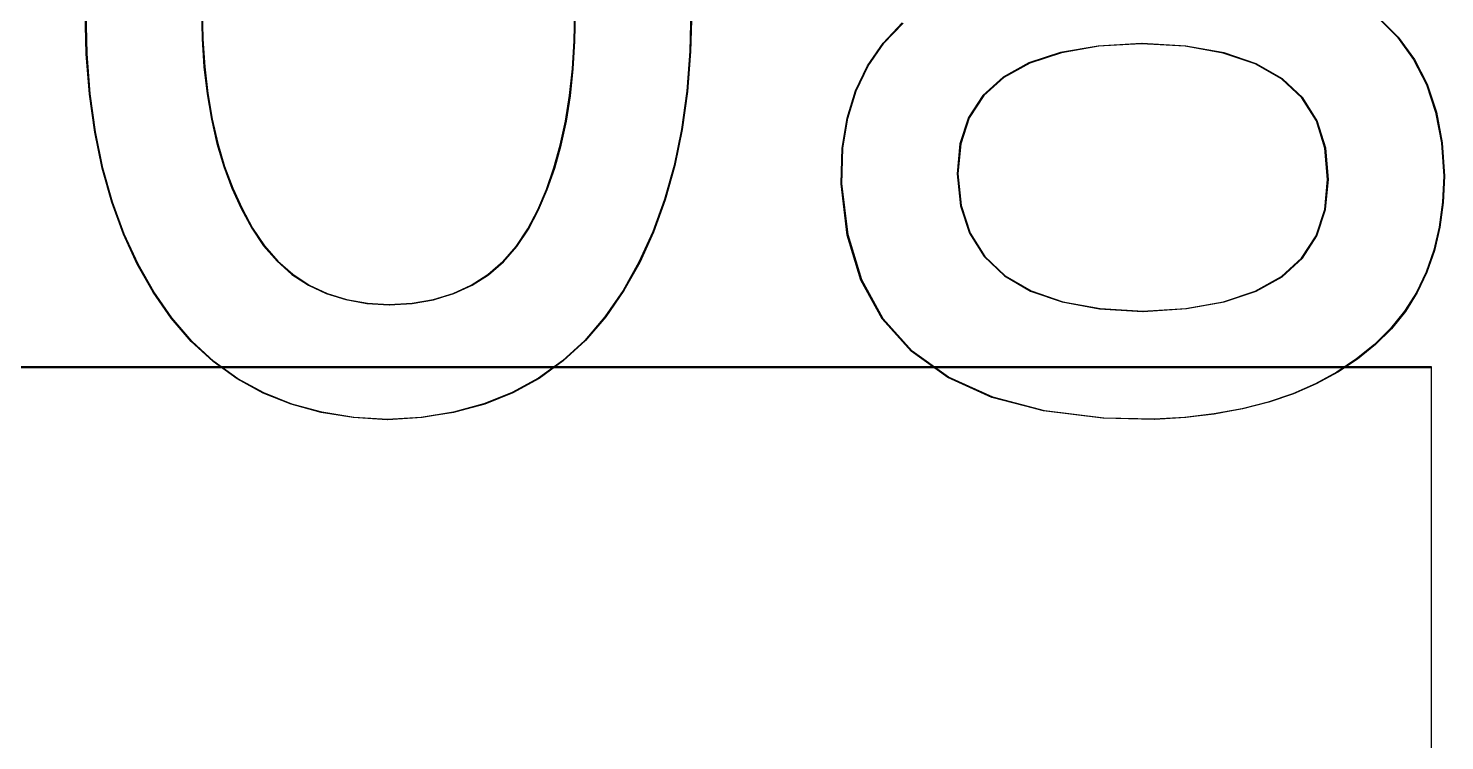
# Model space of a CAD drawing. Extents: x 1 to 47.7, y 0.2 to 35.
# Drawn here: x 42.1995 to 42.3731, y 12.144 to 12.2314 of the extents above; entities that cross this region are included whole.
import ezdxf

# ---------------------------------------------------------------- set-up
doc = ezdxf.new("R2010")
doc.units = 0
doc.header["$MEASUREMENT"] = 0
for name, color, linetype in [('5_1___24__TARGET_LEDS___12', 7, 'CONTINUOUS'), ('6_2___8__INDEPENDENT_INPUT', 7, 'CONTINUOUS'), ('6_3___8__OPTOISO_INDEPENDE', 7, 'CONTINUOUS'), ('6_4___24__OPTOISO_INDEPEND', 7, 'CONTINUOUS'), ('6_5___8__INDEPENDENT_INPUT', 7, 'CONTINUOUS'), ('6_6___8__INDEPENDENT_INPUT', 7, 'CONTINUOUS'), ('6_7___8__OPTOISO_INDEPENDE', 7, 'CONTINUOUS'), ('6_8___8__OPTOISO_INDEPENDE', 7, 'CONTINUOUS')]:
    doc.layers.add(name, color=color, linetype=linetype)

msp = doc.modelspace()

# ---------------------------------------------------------------- linework, layer by layer
at = {"layer": '5_1___24__TARGET_LEDS___12'}
msp.add_lwpolyline([(42.0714, 12.1398), (42.0714, 12.18979), (42.37146, 12.18979), (42.37146, 11.93517)], dxfattribs=at)
at = {"layer": '6_2___8__INDEPENDENT_INPUT'}
for points in [[(42.2808, 12.2337), (42.28067, 12.22856), (42.28028, 12.22365), (42.27963, 12.21898), (42.27872, 12.21455), (42.27755, 12.21035), (42.27612, 12.2064), (42.27443, 12.20268), (42.27248, 12.19921), (42.27026, 12.19598), (42.26779, 12.19309), (42.26506, 12.19059), (42.2621, 12.18845), (42.25888, 12.18669), (42.25542, 12.1853), (42.25171, 12.18429), (42.24775, 12.18365), (42.24354, 12.18338), (42.23938, 12.18365), (42.23546, 12.18428), (42.23179, 12.18529), (42.22836, 12.18666), (42.22517, 12.1884), (42.22223, 12.19052), (42.21953, 12.193), (42.21708, 12.19586), (42.21487, 12.19904), (42.21292, 12.20247), (42.21123, 12.20614), (42.2098, 12.21007), (42.20862, 12.21424), (42.20771, 12.21866), (42.20706, 12.22334), (42.20667, 12.22826), (42.20654, 12.23343)], [(42.22078, 12.2337), (42.22086, 12.2301), (42.22109, 12.22666), (42.22147, 12.22337), (42.222, 12.22024), (42.22269, 12.21726), (42.22353, 12.21445), (42.22453, 12.21178), (42.22567, 12.20928), (42.22696, 12.20689), (42.22842, 12.20471), (42.23006, 12.20282), (42.23188, 12.20121), (42.2339, 12.1999), (42.23609, 12.19886), (42.23848, 12.19812), (42.24105, 12.19766), (42.2438, 12.19748), (42.24661, 12.19766), (42.24923, 12.19811), (42.25165, 12.19885), (42.25387, 12.19987), (42.25589, 12.20117), (42.25772, 12.20275), (42.25935, 12.20462), (42.26079, 12.20677), (42.26202, 12.20913), (42.26308, 12.21161), (42.26401, 12.21424), (42.26479, 12.21704), (42.26543, 12.22), (42.26592, 12.22312), (42.26628, 12.2264), (42.26649, 12.22983), (42.26656, 12.23343)], [(42.36504, 12.23268), (42.36743, 12.2303), (42.36941, 12.22758), (42.37096, 12.22451), (42.3721, 12.22111), (42.37282, 12.21735), (42.37311, 12.21326), (42.37295, 12.21004), (42.37254, 12.207), (42.37186, 12.20414), (42.37093, 12.20147), (42.36974, 12.19898), (42.3683, 12.19667), (42.36659, 12.19454), (42.36463, 12.19259), (42.36241, 12.19081), (42.36, 12.1892), (42.35738, 12.18778), (42.35457, 12.18656), (42.35157, 12.18553), (42.34836, 12.18471), (42.34496, 12.18408), (42.34137, 12.18365), (42.33757, 12.18342), (42.33131, 12.18355), (42.32404, 12.18446), (42.3177, 12.18613), (42.31229, 12.18857), (42.30781, 12.19178), (42.30426, 12.19576), (42.30165, 12.20052), (42.29997, 12.20604), (42.29921, 12.21233), (42.29934, 12.21668), (42.29994, 12.22035), (42.30097, 12.22372), (42.30245, 12.22679), (42.30436, 12.22956), (42.30671, 12.23203)]]:
    msp.add_lwpolyline(points, dxfattribs=at)
msp.add_lwpolyline([(42.35886, 12.21285), (42.35853, 12.21669), (42.35748, 12.22003), (42.35571, 12.22287), (42.35322, 12.2252), (42.35, 12.22703), (42.34606, 12.22836), (42.34139, 12.22919), (42.33601, 12.22951), (42.33071, 12.2292), (42.32613, 12.2284), (42.32224, 12.22713), (42.31907, 12.22537), (42.3166, 12.22314), (42.31483, 12.22042), (42.31378, 12.21721), (42.31342, 12.21353), (42.31383, 12.20964), (42.31494, 12.20626), (42.31673, 12.20338), (42.31923, 12.20102), (42.32242, 12.19917), (42.3263, 12.19783), (42.33087, 12.19699), (42.33614, 12.19667), (42.34147, 12.19701), (42.34608, 12.19783), (42.34999, 12.19913), (42.35318, 12.20092), (42.35567, 12.20318), (42.35744, 12.20592), (42.3585, 12.20915)], close=True, dxfattribs=at)
at = {"layer": '6_3___8__OPTOISO_INDEPENDE'}
for points in [[(42.2808, 12.2337), (42.28067, 12.22856), (42.28028, 12.22365), (42.27963, 12.21898), (42.27872, 12.21455), (42.27755, 12.21035), (42.27612, 12.2064), (42.27443, 12.20268), (42.27248, 12.19921), (42.27026, 12.19598), (42.26779, 12.19309), (42.26506, 12.19059), (42.2621, 12.18845), (42.25888, 12.18669), (42.25542, 12.1853), (42.25171, 12.18429), (42.24775, 12.18365), (42.24354, 12.18338), (42.23938, 12.18365), (42.23546, 12.18428), (42.23179, 12.18529), (42.22836, 12.18666), (42.22517, 12.1884), (42.22223, 12.19052), (42.21953, 12.193), (42.21708, 12.19586), (42.21487, 12.19904), (42.21292, 12.20247), (42.21123, 12.20614), (42.2098, 12.21007), (42.20862, 12.21424), (42.20771, 12.21866), (42.20706, 12.22334), (42.20667, 12.22826), (42.20654, 12.23343)], [(42.22078, 12.2337), (42.22086, 12.2301), (42.22109, 12.22666), (42.22147, 12.22337), (42.222, 12.22024), (42.22269, 12.21726), (42.22353, 12.21445), (42.22453, 12.21178), (42.22567, 12.20928), (42.22696, 12.20689), (42.22842, 12.20471), (42.23006, 12.20282), (42.23188, 12.20121), (42.2339, 12.1999), (42.23609, 12.19886), (42.23848, 12.19812), (42.24105, 12.19766), (42.2438, 12.19748), (42.24661, 12.19766), (42.24923, 12.19811), (42.25165, 12.19885), (42.25387, 12.19987), (42.25589, 12.20117), (42.25772, 12.20275), (42.25935, 12.20462), (42.26079, 12.20677), (42.26202, 12.20913), (42.26308, 12.21161), (42.26401, 12.21424), (42.26479, 12.21704), (42.26543, 12.22), (42.26592, 12.22312), (42.26628, 12.2264), (42.26649, 12.22983), (42.26656, 12.23343)], [(42.36504, 12.23268), (42.36743, 12.2303), (42.36941, 12.22758), (42.37096, 12.22451), (42.3721, 12.22111), (42.37282, 12.21735), (42.37311, 12.21326), (42.37295, 12.21004), (42.37254, 12.207), (42.37186, 12.20414), (42.37093, 12.20147), (42.36974, 12.19898), (42.3683, 12.19667), (42.36659, 12.19454), (42.36463, 12.19259), (42.36241, 12.19081), (42.36, 12.1892), (42.35738, 12.18778), (42.35457, 12.18656), (42.35157, 12.18553), (42.34836, 12.18471), (42.34496, 12.18408), (42.34137, 12.18365), (42.33757, 12.18342), (42.33131, 12.18355), (42.32404, 12.18446), (42.3177, 12.18613), (42.31229, 12.18857), (42.30781, 12.19178), (42.30426, 12.19576), (42.30165, 12.20052), (42.29997, 12.20604), (42.29921, 12.21233), (42.29934, 12.21668), (42.29994, 12.22035), (42.30097, 12.22372), (42.30245, 12.22679), (42.30436, 12.22956), (42.30671, 12.23203)]]:
    msp.add_lwpolyline(points, dxfattribs=at)
msp.add_lwpolyline([(42.35886, 12.21285), (42.35853, 12.21669), (42.35748, 12.22003), (42.35571, 12.22287), (42.35322, 12.2252), (42.35, 12.22703), (42.34606, 12.22836), (42.34139, 12.22919), (42.33601, 12.22951), (42.33071, 12.2292), (42.32613, 12.2284), (42.32224, 12.22713), (42.31907, 12.22537), (42.3166, 12.22314), (42.31483, 12.22042), (42.31378, 12.21721), (42.31342, 12.21353), (42.31383, 12.20964), (42.31494, 12.20626), (42.31673, 12.20338), (42.31923, 12.20102), (42.32242, 12.19917), (42.3263, 12.19783), (42.33087, 12.19699), (42.33614, 12.19667), (42.34147, 12.19701), (42.34608, 12.19783), (42.34999, 12.19913), (42.35318, 12.20092), (42.35567, 12.20318), (42.35744, 12.20592), (42.3585, 12.20915)], close=True, dxfattribs=at)
at = {"layer": '6_4___24__OPTOISO_INDEPEND'}
msp.add_lwpolyline([(42.07141, 12.13994), (42.07141, 12.18992), (42.37146, 12.18992), (42.37146, 11.93527)], dxfattribs=at)
at = {"layer": '6_5___8__INDEPENDENT_INPUT'}
for points in [[(42.28071, 12.23372), (42.28058, 12.22857), (42.28019, 12.22366), (42.27954, 12.21899), (42.27863, 12.21456), (42.27746, 12.21037), (42.27602, 12.20641), (42.27433, 12.2027), (42.27238, 12.19922), (42.27016, 12.19599), (42.26769, 12.19311), (42.26497, 12.1906), (42.262, 12.18847), (42.25878, 12.1867), (42.25532, 12.18532), (42.25161, 12.1843), (42.24765, 12.18366), (42.24345, 12.1834), (42.23929, 12.18366), (42.23537, 12.1843), (42.23169, 12.1853), (42.22827, 12.18667), (42.22508, 12.18842), (42.22214, 12.19053), (42.21944, 12.19302), (42.21698, 12.19587), (42.21477, 12.19905), (42.21282, 12.20248), (42.21113, 12.20616), (42.2097, 12.21008), (42.20853, 12.21425), (42.20762, 12.21868), (42.20697, 12.22335), (42.20658, 12.22827), (42.20645, 12.23345)], [(42.22069, 12.23372), (42.22077, 12.23012), (42.22099, 12.22667), (42.22138, 12.22338), (42.22191, 12.22025), (42.2226, 12.21728), (42.22344, 12.21446), (42.22443, 12.2118), (42.22558, 12.20929), (42.22687, 12.2069), (42.22832, 12.20472), (42.22996, 12.20283), (42.23179, 12.20123), (42.2338, 12.19991), (42.236, 12.19888), (42.23838, 12.19813), (42.24095, 12.19767), (42.24371, 12.1975), (42.24652, 12.19767), (42.24913, 12.19812), (42.25155, 12.19886), (42.25377, 12.19988), (42.2558, 12.20118), (42.25763, 12.20277), (42.25926, 12.20463), (42.26069, 12.20678), (42.26192, 12.20914), (42.26299, 12.21162), (42.26391, 12.21426), (42.26469, 12.21706), (42.26533, 12.22001), (42.26583, 12.22313), (42.26618, 12.22641), (42.26639, 12.22985), (42.26647, 12.23345)], [(42.36495, 12.2327), (42.36734, 12.23032), (42.36931, 12.22759), (42.37087, 12.22453), (42.372, 12.22112), (42.37272, 12.21737), (42.37302, 12.21327), (42.37286, 12.21005), (42.37244, 12.20701), (42.37177, 12.20416), (42.37084, 12.20148), (42.36965, 12.19899), (42.3682, 12.19668), (42.36649, 12.19455), (42.36453, 12.1926), (42.36232, 12.19083), (42.3599, 12.18921), (42.35729, 12.18779), (42.35448, 12.18657), (42.35147, 12.18555), (42.34827, 12.18472), (42.34487, 12.18409), (42.34127, 12.18367), (42.33748, 12.18344), (42.33121, 12.18357), (42.32394, 12.18447), (42.3176, 12.18614), (42.31219, 12.18858), (42.30772, 12.19179), (42.30417, 12.19578), (42.30155, 12.20053), (42.29987, 12.20605), (42.29912, 12.21234), (42.29925, 12.21669), (42.29984, 12.22036), (42.30088, 12.22373), (42.30235, 12.2268), (42.30427, 12.22957), (42.30662, 12.23204)]]:
    msp.add_lwpolyline(points, dxfattribs=at)
msp.add_lwpolyline([(42.35876, 12.21286), (42.35844, 12.21671), (42.35739, 12.22005), (42.35562, 12.22288), (42.35312, 12.22522), (42.3499, 12.22705), (42.34596, 12.22838), (42.3413, 12.2292), (42.33591, 12.22952), (42.33062, 12.22921), (42.32603, 12.22842), (42.32215, 12.22714), (42.31897, 12.22539), (42.3165, 12.22315), (42.31474, 12.22043), (42.31368, 12.21723), (42.31333, 12.21354), (42.31374, 12.20965), (42.31484, 12.20627), (42.31664, 12.2034), (42.31913, 12.20104), (42.32232, 12.19918), (42.3262, 12.19784), (42.33078, 12.19701), (42.33605, 12.19668), (42.34137, 12.19702), (42.34599, 12.19785), (42.34989, 12.19915), (42.35309, 12.20093), (42.35557, 12.20319), (42.35735, 12.20594), (42.35841, 12.20916)], close=True, dxfattribs=at)
at = {"layer": '6_6___8__INDEPENDENT_INPUT'}
for points in [[(42.2808, 12.23371), (42.28067, 12.22856), (42.28028, 12.22366), (42.27963, 12.21899), (42.27872, 12.21455), (42.27755, 12.21036), (42.27612, 12.20641), (42.27443, 12.20269), (42.27248, 12.19921), (42.27026, 12.19598), (42.26779, 12.1931), (42.26506, 12.19059), (42.2621, 12.18846), (42.25888, 12.1867), (42.25542, 12.18531), (42.25171, 12.1843), (42.24775, 12.18366), (42.24354, 12.18339), (42.23938, 12.18365), (42.23546, 12.18429), (42.23179, 12.18529), (42.22836, 12.18667), (42.22517, 12.18841), (42.22223, 12.19052), (42.21953, 12.19301), (42.21708, 12.19586), (42.21487, 12.19905), (42.21292, 12.20247), (42.21123, 12.20615), (42.2098, 12.21007), (42.20862, 12.21425), (42.20771, 12.21867), (42.20706, 12.22334), (42.20667, 12.22827), (42.20654, 12.23344)], [(42.22078, 12.23371), (42.22086, 12.23011), (42.22109, 12.22667), (42.22147, 12.22338), (42.222, 12.22025), (42.22269, 12.21727), (42.22353, 12.21445), (42.22453, 12.21179), (42.22567, 12.20928), (42.22696, 12.20689), (42.22842, 12.20472), (42.23006, 12.20283), (42.23188, 12.20122), (42.2339, 12.1999), (42.23609, 12.19887), (42.23848, 12.19812), (42.24105, 12.19766), (42.2438, 12.19749), (42.24661, 12.19766), (42.24923, 12.19812), (42.25165, 12.19885), (42.25387, 12.19987), (42.25589, 12.20118), (42.25772, 12.20276), (42.25935, 12.20463), (42.26079, 12.20677), (42.26202, 12.20913), (42.26308, 12.21161), (42.26401, 12.21425), (42.26479, 12.21705), (42.26543, 12.22001), (42.26592, 12.22312), (42.26628, 12.2264), (42.26649, 12.22984), (42.26656, 12.23344)], [(42.36504, 12.23269), (42.36743, 12.23031), (42.36941, 12.22758), (42.37096, 12.22452), (42.3721, 12.22111), (42.37282, 12.21736), (42.37311, 12.21326), (42.37295, 12.21004), (42.37254, 12.20701), (42.37186, 12.20415), (42.37093, 12.20148), (42.36974, 12.19898), (42.3683, 12.19667), (42.36659, 12.19454), (42.36463, 12.1926), (42.36241, 12.19082), (42.36, 12.1892), (42.35738, 12.18778), (42.35457, 12.18656), (42.35157, 12.18554), (42.34836, 12.18472), (42.34496, 12.18409), (42.34137, 12.18366), (42.33757, 12.18343), (42.33131, 12.18356), (42.32404, 12.18446), (42.3177, 12.18613), (42.31229, 12.18858), (42.30781, 12.19179), (42.30426, 12.19577), (42.30165, 12.20052), (42.29997, 12.20604), (42.29921, 12.21234), (42.29934, 12.21668), (42.29994, 12.22035), (42.30097, 12.22372), (42.30245, 12.22679), (42.30436, 12.22956), (42.30671, 12.23203)]]:
    msp.add_lwpolyline(points, dxfattribs=at)
msp.add_lwpolyline([(42.35886, 12.21286), (42.35853, 12.2167), (42.35748, 12.22004), (42.35571, 12.22288), (42.35322, 12.22521), (42.35, 12.22704), (42.34606, 12.22837), (42.34139, 12.22919), (42.33601, 12.22951), (42.33071, 12.2292), (42.32613, 12.22841), (42.32224, 12.22714), (42.31907, 12.22538), (42.3166, 12.22314), (42.31483, 12.22042), (42.31378, 12.21722), (42.31342, 12.21353), (42.31383, 12.20964), (42.31494, 12.20626), (42.31673, 12.20339), (42.31923, 12.20103), (42.32242, 12.19918), (42.3263, 12.19783), (42.33087, 12.197), (42.33614, 12.19668), (42.34147, 12.19702), (42.34608, 12.19784), (42.34999, 12.19914), (42.35318, 12.20092), (42.35567, 12.20319), (42.35744, 12.20593), (42.3585, 12.20915)], close=True, dxfattribs=at)
at = {"layer": '6_7___8__OPTOISO_INDEPENDE'}
for points in [[(42.2808, 12.2337), (42.28067, 12.22856), (42.28028, 12.22365), (42.27963, 12.21898), (42.27872, 12.21455), (42.27755, 12.21035), (42.27612, 12.2064), (42.27443, 12.20268), (42.27248, 12.19921), (42.27026, 12.19598), (42.26779, 12.19309), (42.26506, 12.19059), (42.2621, 12.18845), (42.25888, 12.18669), (42.25542, 12.1853), (42.25171, 12.18429), (42.24775, 12.18365), (42.24354, 12.18338), (42.23938, 12.18365), (42.23546, 12.18428), (42.23179, 12.18529), (42.22836, 12.18666), (42.22517, 12.1884), (42.22223, 12.19052), (42.21953, 12.193), (42.21708, 12.19586), (42.21487, 12.19904), (42.21292, 12.20247), (42.21123, 12.20614), (42.2098, 12.21007), (42.20862, 12.21424), (42.20771, 12.21866), (42.20706, 12.22334), (42.20667, 12.22826), (42.20654, 12.23343)], [(42.22078, 12.2337), (42.22086, 12.2301), (42.22109, 12.22666), (42.22147, 12.22337), (42.222, 12.22024), (42.22269, 12.21726), (42.22353, 12.21445), (42.22453, 12.21178), (42.22567, 12.20928), (42.22696, 12.20689), (42.22842, 12.20471), (42.23006, 12.20282), (42.23188, 12.20121), (42.2339, 12.1999), (42.23609, 12.19886), (42.23848, 12.19812), (42.24105, 12.19766), (42.2438, 12.19748), (42.24661, 12.19766), (42.24923, 12.19811), (42.25165, 12.19885), (42.25387, 12.19987), (42.25589, 12.20117), (42.25772, 12.20275), (42.25935, 12.20462), (42.26079, 12.20677), (42.26202, 12.20913), (42.26308, 12.21161), (42.26401, 12.21424), (42.26479, 12.21704), (42.26543, 12.22), (42.26592, 12.22312), (42.26628, 12.2264), (42.26649, 12.22983), (42.26656, 12.23343)], [(42.36504, 12.23268), (42.36743, 12.2303), (42.36941, 12.22758), (42.37096, 12.22451), (42.3721, 12.22111), (42.37282, 12.21735), (42.37311, 12.21326), (42.37295, 12.21004), (42.37254, 12.207), (42.37186, 12.20414), (42.37093, 12.20147), (42.36974, 12.19898), (42.3683, 12.19667), (42.36659, 12.19454), (42.36463, 12.19259), (42.36241, 12.19081), (42.36, 12.1892), (42.35738, 12.18778), (42.35457, 12.18656), (42.35157, 12.18553), (42.34836, 12.18471), (42.34496, 12.18408), (42.34137, 12.18365), (42.33757, 12.18342), (42.33131, 12.18355), (42.32404, 12.18446), (42.3177, 12.18613), (42.31229, 12.18857), (42.30781, 12.19178), (42.30426, 12.19576), (42.30165, 12.20052), (42.29997, 12.20604), (42.29921, 12.21233), (42.29934, 12.21668), (42.29994, 12.22035), (42.30097, 12.22372), (42.30245, 12.22679), (42.30436, 12.22956), (42.30671, 12.23203)]]:
    msp.add_lwpolyline(points, dxfattribs=at)
msp.add_lwpolyline([(42.35886, 12.21285), (42.35853, 12.21669), (42.35748, 12.22003), (42.35571, 12.22287), (42.35322, 12.2252), (42.35, 12.22703), (42.34606, 12.22836), (42.34139, 12.22919), (42.33601, 12.22951), (42.33071, 12.2292), (42.32613, 12.2284), (42.32224, 12.22713), (42.31907, 12.22537), (42.3166, 12.22314), (42.31483, 12.22042), (42.31378, 12.21721), (42.31342, 12.21353), (42.31383, 12.20964), (42.31494, 12.20626), (42.31673, 12.20338), (42.31923, 12.20102), (42.32242, 12.19917), (42.3263, 12.19783), (42.33087, 12.19699), (42.33614, 12.19667), (42.34147, 12.19701), (42.34608, 12.19783), (42.34999, 12.19913), (42.35318, 12.20092), (42.35567, 12.20318), (42.35744, 12.20592), (42.3585, 12.20915)], close=True, dxfattribs=at)
at = {"layer": '6_8___8__OPTOISO_INDEPENDE'}
for points in [[(42.28071, 12.2337), (42.28058, 12.22855), (42.28019, 12.22364), (42.27954, 12.21897), (42.27863, 12.21454), (42.27746, 12.21035), (42.27602, 12.20639), (42.27433, 12.20268), (42.27238, 12.1992), (42.27016, 12.19597), (42.26769, 12.19309), (42.26497, 12.19058), (42.262, 12.18844), (42.25878, 12.18668), (42.25532, 12.1853), (42.25161, 12.18428), (42.24765, 12.18364), (42.24345, 12.18338), (42.23929, 12.18364), (42.23537, 12.18427), (42.23169, 12.18528), (42.22827, 12.18665), (42.22508, 12.1884), (42.22214, 12.19051), (42.21944, 12.19299), (42.21698, 12.19585), (42.21477, 12.19903), (42.21282, 12.20246), (42.21113, 12.20614), (42.2097, 12.21006), (42.20853, 12.21423), (42.20762, 12.21866), (42.20697, 12.22333), (42.20658, 12.22825), (42.20645, 12.23343)], [(42.22069, 12.2337), (42.22077, 12.2301), (42.22099, 12.22665), (42.22138, 12.22336), (42.22191, 12.22023), (42.2226, 12.21726), (42.22344, 12.21444), (42.22443, 12.21178), (42.22558, 12.20927), (42.22687, 12.20688), (42.22832, 12.2047), (42.22996, 12.20281), (42.23179, 12.20121), (42.2338, 12.19989), (42.236, 12.19886), (42.23838, 12.19811), (42.24095, 12.19765), (42.24371, 12.19748), (42.24652, 12.19765), (42.24913, 12.1981), (42.25155, 12.19884), (42.25377, 12.19986), (42.2558, 12.20116), (42.25763, 12.20275), (42.25926, 12.20461), (42.26069, 12.20676), (42.26192, 12.20912), (42.26299, 12.2116), (42.26391, 12.21424), (42.26469, 12.21703), (42.26533, 12.21999), (42.26583, 12.22311), (42.26618, 12.22639), (42.26639, 12.22983), (42.26647, 12.23343)], [(42.36495, 12.23268), (42.36734, 12.23029), (42.36931, 12.22757), (42.37087, 12.22451), (42.372, 12.2211), (42.37272, 12.21734), (42.37302, 12.21325), (42.37286, 12.21003), (42.37244, 12.20699), (42.37177, 12.20414), (42.37084, 12.20146), (42.36965, 12.19897), (42.3682, 12.19666), (42.36649, 12.19453), (42.36453, 12.19258), (42.36232, 12.19081), (42.3599, 12.18919), (42.35729, 12.18777), (42.35448, 12.18655), (42.35147, 12.18553), (42.34827, 12.1847), (42.34487, 12.18407), (42.34127, 12.18365), (42.33748, 12.18341), (42.33121, 12.18355), (42.32394, 12.18445), (42.3176, 12.18612), (42.31219, 12.18856), (42.30772, 12.19177), (42.30417, 12.19576), (42.30155, 12.20051), (42.29987, 12.20603), (42.29912, 12.21232), (42.29925, 12.21667), (42.29984, 12.22034), (42.30088, 12.22371), (42.30235, 12.22678), (42.30427, 12.22955), (42.30662, 12.23202)]]:
    msp.add_lwpolyline(points, dxfattribs=at)
msp.add_lwpolyline([(42.35876, 12.21284), (42.35844, 12.21669), (42.35739, 12.22003), (42.35562, 12.22286), (42.35312, 12.2252), (42.3499, 12.22703), (42.34596, 12.22835), (42.3413, 12.22918), (42.33591, 12.2295), (42.33062, 12.22919), (42.32603, 12.2284), (42.32215, 12.22712), (42.31897, 12.22537), (42.3165, 12.22313), (42.31474, 12.22041), (42.31368, 12.21721), (42.31333, 12.21352), (42.31374, 12.20963), (42.31484, 12.20625), (42.31664, 12.20338), (42.31913, 12.20102), (42.32232, 12.19916), (42.3262, 12.19782), (42.33078, 12.19699), (42.33605, 12.19666), (42.34137, 12.197), (42.34599, 12.19783), (42.34989, 12.19913), (42.35309, 12.20091), (42.35557, 12.20317), (42.35735, 12.20592), (42.35841, 12.20914)], close=True, dxfattribs=at)

doc.saveas('drawing.dxf')
